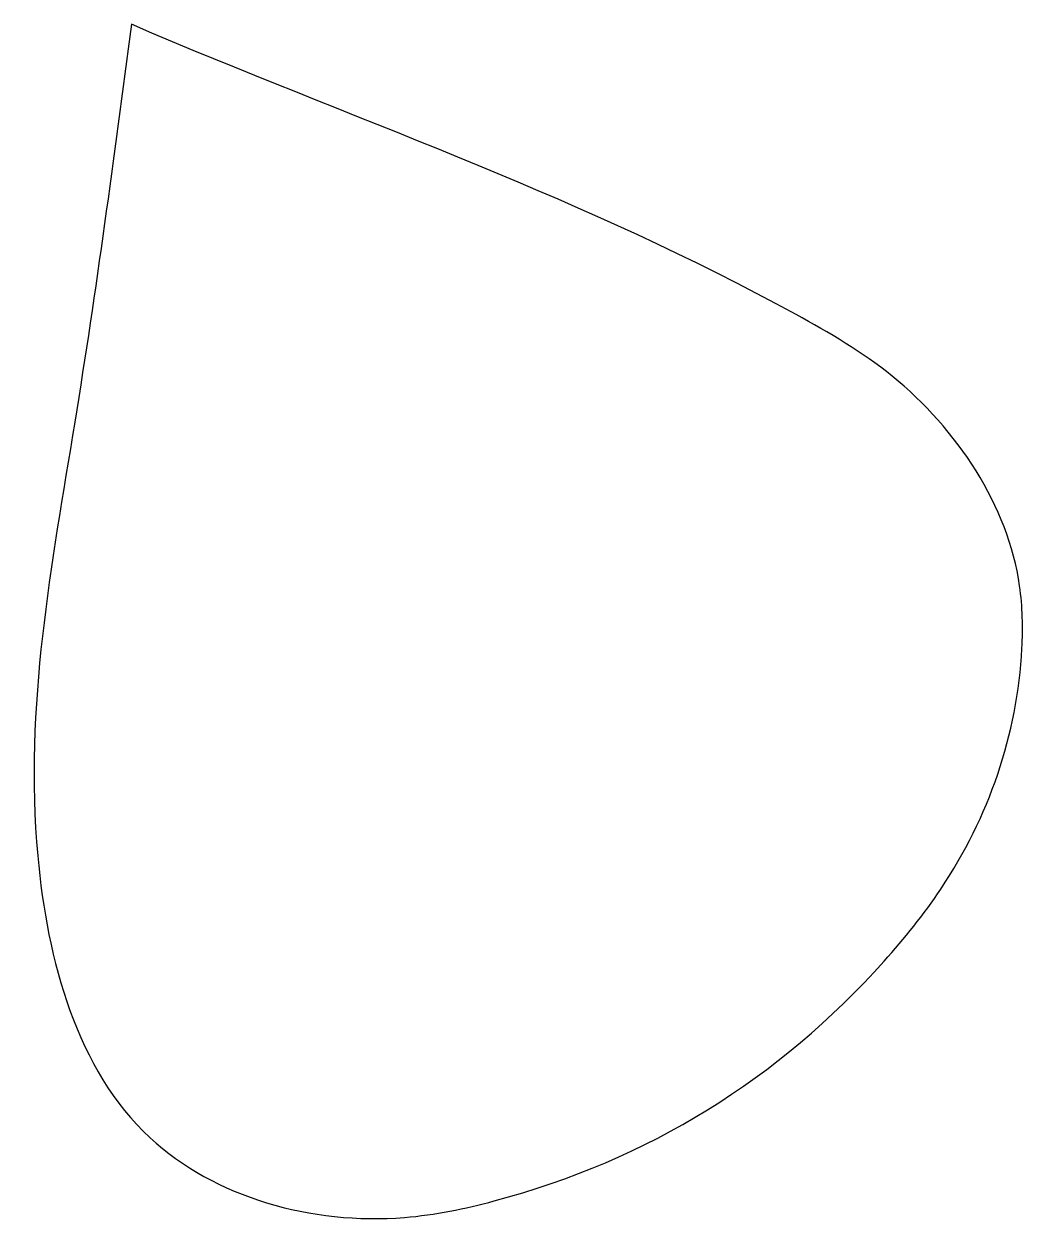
# Model space of a CAD drawing. Header units: millimetres. Extents: x 7 to 141, y -189 to -27.
import ezdxf

# ---------------------------------------------------------------- set-up
doc = ezdxf.new("R2010")
doc.units = ezdxf.units.MM

msp = doc.modelspace()

# ---------------------------------------------------------------- linework, layer by layer
at = {"color": 7, "linetype": 'Continuous', "lineweight": 25}
msp.add_line((23.77, -28), (21.04, -26.76), dxfattribs=at)
msp.add_open_spline([(21.04, -26.76), (18.65, -44.75), (13.69, -82.24), (3.93, -132.14), (17.14, -181), (49.73, -190.28), (87.58, -182.32), (111.85, -167.16), (135.46, -137.91), (141.64, -120.11), (141.22, -94.6), (129.44, -76.71), (86.86, -51.97), (53.7, -40.55), (23.77, -28)], degree=3, knots=[0, 0, 0, 0, 0.1181869, 0.2461871, 0.3353489, 0.4133992, 0.4390988, 0.5753168, 0.6016192, 0.6758206, 0.6936797, 0.7623517, 0.7938422, 0.9944297, 0.9944297, 0.9944297, 0.9944297], dxfattribs=at)

doc.saveas('drawing.dxf')
